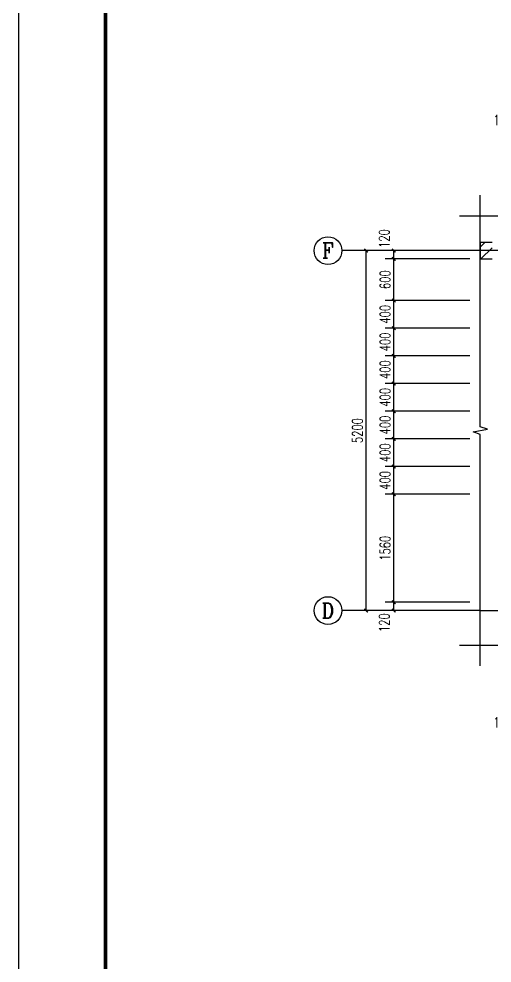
# Model space of a CAD drawing. Extents: x -216126 to 1846968, y -229642 to 543368.
# Drawn here: x 373449 to 380282, y 250004 to 263646 of the extents above; entities that cross this region are included whole.
import ezdxf
from ezdxf.enums import TextEntityAlignment as Align

# ---------------------------------------------------------------- set-up
doc = ezdxf.new("R2010")
doc.units = 0
doc.header["$LTSCALE"] = 1000
doc.header["$MEASUREMENT"] = 0
doc.linetypes.add('DOTE', pattern=[2.42, 2, -0.2, 0.02, -0.2])
doc.layers.get('Defpoints').update_dxf_attribs({"color": 250})
for name, color, linetype in [('AXIS', 171, 'Continuous'), ('AXIS_TEXT', 7, 'Continuous'), ('DIM_SYMB', 171, 'Continuous'), ('DOTE', 8, 'DOTE'), ('PUB_HATCH', 8, 'Continuous'), ('S_WALL', 9, 'Continuous'), ('TK', 4, 'Continuous'), ('WALL', 9, 'Continuous')]:
    doc.layers.add(name, color=color, linetype=linetype)
doc.styles.add('_TCH_AXIS', font='COMPLEX', dxfattribs={"bigfont": 'GBCBIG'})
doc.styles.add('_TCH_DIM_T3', font='SIMPLEX', dxfattribs={"width": 0.705882, "bigfont": 'GBCBIG'})
doc.styles.add('COMPLEX', font='COMPLEX')
doc.dimstyles.new('_TCH_ARCH&&50', dxfattribs={"dimtxt": 148.75, "dimasz": 50, "dimexe": 125, "dimexo": 150, "dimgap": 50, "dimtad": 1, "dimdec": 0, "dimzin": 0, "dimdsep": 46, "dimtxsty": '_TCH_DIM_T3', "dimblk": 'ARCHTICK', "dimcen": 0.09, "dimclrt": 7, "dimazin": 2, "dimtfac": 1, "dimtdec": 0, "dimtix": 1, "dimtmove": 2, "dimatfit": 3, "dimfxl": 0, "dimtolj": 1, "dimtzin": 0, "dimarcsym": 0})

# ---------------------------------------------------------------- blocks, each defined once
blk = doc.blocks.new('GeYuanFrame_44001478', base_point=(20.09, 4.53))
at = {"layer": 'TK'}
blk.add_lwpolyline([(20.09, 4.53), (20.09, 598.53), (861.09, 598.53), (861.09, 4.53)], close=True, dxfattribs=at)
at = {"layer": 'TK', "const_width": 1}
blk.add_lwpolyline([(45.09, 588.53), (851.09, 588.53), (851.09, 14.53), (45.09, 14.53)], close=True, dxfattribs=at)
blk = doc.blocks.new('_ArchTick')
at = {"color": 0, "linetype": 'ByBlock', "const_width": 0.4}
blk.add_lwpolyline([(-0.5, -0.5), (0.5, 0.5)], dxfattribs=at)
blk = doc.blocks.new('*D459')
at = {"layer": 'AXIS', "color": 0, "lineweight": -2}
for p, q in [((380612, 260948), (380612, 262173)), ((380612, 262048), (380732, 262048)), ((380732, 260948), (380732, 262173))]:
    blk.add_line(p, q, dxfattribs=at)
at = {"layer": 'Defpoints', "color": 0}
for p in [(380732, 262048), (380612, 260798), (380732, 260798)]:
    blk.add_point(p, dxfattribs=at)
at = {"layer": 'AXIS', "color": 0, "lineweight": -2, "xscale": 50, "yscale": 50, "zscale": 50, "rotation": 180}
blk.add_blockref('_ArchTick', (380612, 262048), dxfattribs=at)
at = {"layer": 'AXIS', "color": 0, "lineweight": -2, "xscale": 50, "yscale": 50, "zscale": 50}
blk.add_blockref('_ArchTick', (380732, 262048), dxfattribs=at)
at = {"layer": 'AXIS', "color": 7, "insert": (380437, 262185), "char_height": 148.8, "attachment_point": 5, "style": '_TCH_DIM_T3'}
blk.add_mtext('\\A1;120', dxfattribs=at)
blk = doc.blocks.new('_AXISO')
blk.add_circle((0, 0), 0.5)
at = {"layer": 'AXIS_TEXT', "style": 'COMPLEX', "width": 1.041667}
blk.add_attdef('A', text='', height=0.56, dxfattribs=at).set_placement((-0.25, -0.28), (0.25, -0.28), align=Align.FIT)
blk = doc.blocks.new('*D470')
at = {"layer": 'AXIS', "color": 0, "lineweight": -2}
for p, q in [((379962, 260298), (378337, 260298)), ((378462, 255098), (378462, 260298)), ((379962, 255098), (378337, 255098))]:
    blk.add_line(p, q, dxfattribs=at)
at = {"layer": 'Defpoints', "color": 0}
for p in [(378462, 260298), (380112, 260298), (380112, 255098)]:
    blk.add_point(p, dxfattribs=at)
at = {"layer": 'AXIS', "color": 0, "lineweight": -2, "xscale": 50, "yscale": 50, "zscale": 50}
for p, rotation in [((378462, 260298), 90), ((378462, 255098), 270)]:
    blk.add_blockref('_ArchTick', p, dxfattribs=dict(at, rotation=rotation))
at = {"layer": 'AXIS', "color": 7, "insert": (378337, 257698), "char_height": 148.8, "attachment_point": 5, "rotation": 90, "style": '_TCH_DIM_T3'}
blk.add_mtext('\\A1;5200', dxfattribs=at)
blk = doc.blocks.new('*D471')
at = {"layer": 'AXIS', "color": 0, "lineweight": -2}
for p, q in [((379962, 255218), (378737, 255218)), ((379962, 255098), (378737, 255098)), ((378862, 255098), (378862, 255218))]:
    blk.add_line(p, q, dxfattribs=at)
at = {"layer": 'Defpoints', "color": 0}
for p in [(378862, 255218), (380112, 255218), (380112, 255098)]:
    blk.add_point(p, dxfattribs=at)
at = {"layer": 'AXIS', "color": 0, "lineweight": -2, "xscale": 50, "yscale": 50, "zscale": 50}
for p, rotation in [((378862, 255218), 90), ((378862, 255098), 270)]:
    blk.add_blockref('_ArchTick', p, dxfattribs=dict(at, rotation=rotation))
at = {"layer": 'AXIS', "color": 7, "insert": (378724, 254923), "char_height": 148.8, "attachment_point": 5, "rotation": 90, "style": '_TCH_DIM_T3'}
blk.add_mtext('\\A1;120', dxfattribs=at)
blk = doc.blocks.new('*D472')
at = {"layer": 'AXIS', "color": 0, "lineweight": -2}
for p, q in [((379962, 256778), (378737, 256778)), ((378862, 255218), (378862, 256778)), ((379962, 255218), (378737, 255218))]:
    blk.add_line(p, q, dxfattribs=at)
at = {"layer": 'Defpoints', "color": 0}
for p in [(378862, 256778), (380112, 256778), (380112, 255218)]:
    blk.add_point(p, dxfattribs=at)
at = {"layer": 'AXIS', "color": 0, "lineweight": -2, "xscale": 50, "yscale": 50, "zscale": 50}
for p, rotation in [((378862, 256778), 90), ((378862, 255218), 270)]:
    blk.add_blockref('_ArchTick', p, dxfattribs=dict(at, rotation=rotation))
at = {"layer": 'AXIS', "color": 7, "insert": (378737, 255998), "char_height": 148.8, "attachment_point": 5, "rotation": 90, "style": '_TCH_DIM_T3'}
blk.add_mtext('\\A1;1560', dxfattribs=at)
blk = doc.blocks.new('*D473')
at = {"layer": 'AXIS', "color": 0, "lineweight": -2}
for p, q in [((379962, 257178), (378737, 257178)), ((378862, 256778), (378862, 257178)), ((379962, 256778), (378737, 256778))]:
    blk.add_line(p, q, dxfattribs=at)
at = {"layer": 'Defpoints', "color": 0}
for p in [(378862, 257178), (380112, 257178), (380112, 256778)]:
    blk.add_point(p, dxfattribs=at)
at = {"layer": 'AXIS', "color": 0, "lineweight": -2, "xscale": 50, "yscale": 50, "zscale": 50}
for p, rotation in [((378862, 257178), 90), ((378862, 256778), 270)]:
    blk.add_blockref('_ArchTick', p, dxfattribs=dict(at, rotation=rotation))
at = {"layer": 'AXIS', "color": 7, "insert": (378737, 256978), "char_height": 148.8, "attachment_point": 5, "rotation": 90, "style": '_TCH_DIM_T3'}
blk.add_mtext('\\A1;400', dxfattribs=at)
blk = doc.blocks.new('*D474')
at = {"layer": 'AXIS', "color": 0, "lineweight": -2}
for p, q in [((379962, 257578), (378737, 257578)), ((378862, 257178), (378862, 257578)), ((379962, 257178), (378737, 257178))]:
    blk.add_line(p, q, dxfattribs=at)
at = {"layer": 'Defpoints', "color": 0}
for p in [(378862, 257578), (380112, 257578), (380112, 257178)]:
    blk.add_point(p, dxfattribs=at)
at = {"layer": 'AXIS', "color": 0, "lineweight": -2, "xscale": 50, "yscale": 50, "zscale": 50}
for p, rotation in [((378862, 257578), 90), ((378862, 257178), 270)]:
    blk.add_blockref('_ArchTick', p, dxfattribs=dict(at, rotation=rotation))
at = {"layer": 'AXIS', "color": 7, "insert": (378737, 257378), "char_height": 148.8, "attachment_point": 5, "rotation": 90, "style": '_TCH_DIM_T3'}
blk.add_mtext('\\A1;400', dxfattribs=at)
blk = doc.blocks.new('*D475')
at = {"layer": 'AXIS', "color": 0, "lineweight": -2}
for p, q in [((379962, 257978), (378737, 257978)), ((378862, 257578), (378862, 257978)), ((379962, 257578), (378737, 257578))]:
    blk.add_line(p, q, dxfattribs=at)
at = {"layer": 'Defpoints', "color": 0}
for p in [(378862, 257978), (380112, 257978), (380112, 257578)]:
    blk.add_point(p, dxfattribs=at)
at = {"layer": 'AXIS', "color": 0, "lineweight": -2, "xscale": 50, "yscale": 50, "zscale": 50}
for p, rotation in [((378862, 257978), 90), ((378862, 257578), 270)]:
    blk.add_blockref('_ArchTick', p, dxfattribs=dict(at, rotation=rotation))
at = {"layer": 'AXIS', "color": 7, "insert": (378737, 257778), "char_height": 148.8, "attachment_point": 5, "rotation": 90, "style": '_TCH_DIM_T3'}
blk.add_mtext('\\A1;400', dxfattribs=at)
blk = doc.blocks.new('*D476')
at = {"layer": 'AXIS', "color": 0, "lineweight": -2}
for p, q in [((379962, 258378), (378737, 258378)), ((378862, 257978), (378862, 258378)), ((379962, 257978), (378737, 257978))]:
    blk.add_line(p, q, dxfattribs=at)
at = {"layer": 'Defpoints', "color": 0}
for p in [(378862, 258378), (380112, 258378), (380112, 257978)]:
    blk.add_point(p, dxfattribs=at)
at = {"layer": 'AXIS', "color": 0, "lineweight": -2, "xscale": 50, "yscale": 50, "zscale": 50}
for p, rotation in [((378862, 258378), 90), ((378862, 257978), 270)]:
    blk.add_blockref('_ArchTick', p, dxfattribs=dict(at, rotation=rotation))
at = {"layer": 'AXIS', "color": 7, "insert": (378737, 258178), "char_height": 148.8, "attachment_point": 5, "rotation": 90, "style": '_TCH_DIM_T3'}
blk.add_mtext('\\A1;400', dxfattribs=at)
blk = doc.blocks.new('*D477')
at = {"layer": 'AXIS', "color": 0, "lineweight": -2}
for p, q in [((379962, 258778), (378737, 258778)), ((378862, 258378), (378862, 258778)), ((379962, 258378), (378737, 258378))]:
    blk.add_line(p, q, dxfattribs=at)
at = {"layer": 'Defpoints', "color": 0}
for p in [(378862, 258778), (380112, 258778), (380112, 258378)]:
    blk.add_point(p, dxfattribs=at)
at = {"layer": 'AXIS', "color": 0, "lineweight": -2, "xscale": 50, "yscale": 50, "zscale": 50}
for p, rotation in [((378862, 258778), 90), ((378862, 258378), 270)]:
    blk.add_blockref('_ArchTick', p, dxfattribs=dict(at, rotation=rotation))
at = {"layer": 'AXIS', "color": 7, "insert": (378737, 258578), "char_height": 148.8, "attachment_point": 5, "rotation": 90, "style": '_TCH_DIM_T3'}
blk.add_mtext('\\A1;400', dxfattribs=at)
blk = doc.blocks.new('*D478')
at = {"layer": 'AXIS', "color": 0, "lineweight": -2}
for p, q in [((379962, 259178), (378737, 259178)), ((378862, 258778), (378862, 259178)), ((379962, 258778), (378737, 258778))]:
    blk.add_line(p, q, dxfattribs=at)
at = {"layer": 'Defpoints', "color": 0}
for p in [(378862, 259178), (380112, 259178), (380112, 258778)]:
    blk.add_point(p, dxfattribs=at)
at = {"layer": 'AXIS', "color": 0, "lineweight": -2, "xscale": 50, "yscale": 50, "zscale": 50}
for p, rotation in [((378862, 259178), 90), ((378862, 258778), 270)]:
    blk.add_blockref('_ArchTick', p, dxfattribs=dict(at, rotation=rotation))
at = {"layer": 'AXIS', "color": 7, "insert": (378737, 258978), "char_height": 148.8, "attachment_point": 5, "rotation": 90, "style": '_TCH_DIM_T3'}
blk.add_mtext('\\A1;400', dxfattribs=at)
blk = doc.blocks.new('*D479')
at = {"layer": 'AXIS', "color": 0, "lineweight": -2}
for p, q in [((379962, 259578), (378737, 259578)), ((378862, 259178), (378862, 259578)), ((379962, 259178), (378737, 259178))]:
    blk.add_line(p, q, dxfattribs=at)
at = {"layer": 'Defpoints', "color": 0}
for p in [(378862, 259578), (380112, 259578), (380112, 259178)]:
    blk.add_point(p, dxfattribs=at)
at = {"layer": 'AXIS', "color": 0, "lineweight": -2, "xscale": 50, "yscale": 50, "zscale": 50}
for p, rotation in [((378862, 259578), 90), ((378862, 259178), 270)]:
    blk.add_blockref('_ArchTick', p, dxfattribs=dict(at, rotation=rotation))
at = {"layer": 'AXIS', "color": 7, "insert": (378737, 259378), "char_height": 148.8, "attachment_point": 5, "rotation": 90, "style": '_TCH_DIM_T3'}
blk.add_mtext('\\A1;400', dxfattribs=at)
blk = doc.blocks.new('*D480')
at = {"layer": 'AXIS', "color": 0, "lineweight": -2}
for p, q in [((379962, 260178), (378737, 260178)), ((378862, 259578), (378862, 260178)), ((379962, 259578), (378737, 259578))]:
    blk.add_line(p, q, dxfattribs=at)
at = {"layer": 'Defpoints', "color": 0}
for p in [(378862, 260178), (380112, 260178), (380112, 259578)]:
    blk.add_point(p, dxfattribs=at)
at = {"layer": 'AXIS', "color": 0, "lineweight": -2, "xscale": 50, "yscale": 50, "zscale": 50}
for p, rotation in [((378862, 260178), 90), ((378862, 259578), 270)]:
    blk.add_blockref('_ArchTick', p, dxfattribs=dict(at, rotation=rotation))
at = {"layer": 'AXIS', "color": 7, "insert": (378737, 259878), "char_height": 148.8, "attachment_point": 5, "rotation": 90, "style": '_TCH_DIM_T3'}
blk.add_mtext('\\A1;600', dxfattribs=at)
blk = doc.blocks.new('*D481')
at = {"layer": 'AXIS', "color": 0, "lineweight": -2}
for p, q in [((379962, 260298), (378737, 260298)), ((378862, 260178), (378862, 260298)), ((379962, 260178), (378737, 260178))]:
    blk.add_line(p, q, dxfattribs=at)
at = {"layer": 'Defpoints', "color": 0}
for p in [(378862, 260298), (380112, 260298), (380112, 260178)]:
    blk.add_point(p, dxfattribs=at)
at = {"layer": 'AXIS', "color": 0, "lineweight": -2, "xscale": 50, "yscale": 50, "zscale": 50}
for p, rotation in [((378862, 260298), 90), ((378862, 260178), 270)]:
    blk.add_blockref('_ArchTick', p, dxfattribs=dict(at, rotation=rotation))
at = {"layer": 'AXIS', "color": 7, "insert": (378724, 260473), "char_height": 148.8, "attachment_point": 5, "rotation": 90, "style": '_TCH_DIM_T3'}
blk.add_mtext('\\A1;120', dxfattribs=at)
blk = doc.blocks.new('*D493')
at = {"layer": 'AXIS', "color": 0, "lineweight": -2}
for p, q in [((380612, 254448), (380612, 253223)), ((380732, 254448), (380732, 253223)), ((380612, 253348), (380732, 253348))]:
    blk.add_line(p, q, dxfattribs=at)
at = {"layer": 'Defpoints', "color": 0}
for p in [(380612, 254598), (380732, 254598), (380732, 253348)]:
    blk.add_point(p, dxfattribs=at)
at = {"layer": 'AXIS', "color": 0, "lineweight": -2, "xscale": 50, "yscale": 50, "zscale": 50, "rotation": 180}
blk.add_blockref('_ArchTick', (380612, 253348), dxfattribs=at)
at = {"layer": 'AXIS', "color": 0, "lineweight": -2, "xscale": 50, "yscale": 50, "zscale": 50}
blk.add_blockref('_ArchTick', (380732, 253348), dxfattribs=at)
at = {"layer": 'AXIS', "color": 7, "insert": (380437, 253485), "char_height": 148.8, "attachment_point": 5, "style": '_TCH_DIM_T3'}
blk.add_mtext('\\A1;120', dxfattribs=at)

msp = doc.modelspace()

# ---------------------------------------------------------------- hatches: boundary and pattern name
at = {"layer": 'PUB_HATCH'}
h = msp.add_hatch(dxfattribs=at)
h.set_pattern_fill('普通砖', color=256, scale=50, style=0)
h.set_pattern_definition([(45, (0, 89.76), (-88.388383, 88.388383), [])])
h.paths.add_polyline_path([(380281.5, 260177.9), (380281.5, 260417.9), (380111.5, 260417.9), (380111.5, 260177.9)])

# ---------------------------------------------------------------- linework, layer by layer
at = {"layer": 'AXIS'}
for p, q in [((380111.5, 260297.9), (378111.5, 260297.9)), ((380111.5, 255097.9), (378111.5, 255097.9))]:
    msp.add_line(p, q, dxfattribs=at)
at = {"layer": 'DIM_SYMB'}
for points in [[(380111.5, 254297.9), (380111.5, 257641.6), (380006.5, 257679.9), (380216.5, 257716.9), (380111.5, 257754.1), (380111.5, 261097.9)], [(390739.5, 260797.9), (385331.8, 260797.9), (385293.5, 260692.9), (385256.5, 260902.9), (385219.3, 260797.9), (379811.5, 260797.9)], [(379811.5, 254597.9), (385215.8, 254597.9), (385254, 254702.9), (385291, 254492.9), (385328.3, 254597.9), (390732.5, 254597.9)]]:
    msp.add_lwpolyline(points, dxfattribs=at)
at = {"layer": 'DOTE'}
for p, q in [((386811.5, 260297.9), (380111.5, 260297.9)), ((380111.5, 255097.9), (390411.5, 255097.9))]:
    msp.add_line(p, q, dxfattribs=at)
at = {"layer": 'WALL'}
for p, q in [((380111.5, 260417.9), (380281.5, 260417.9)), ((380111.5, 260417.9), (380111.5, 260177.9)), ((380111.5, 260177.9), (380281.5, 260177.9))]:
    msp.add_line(p, q, dxfattribs=at)

# ---------------------------------------------------------------- block references
at = {"layer": 'AXIS'}
ref = msp.add_blockref('_AXISO', (377911.5, 260297.9), dxfattribs=dict(at, xscale=400, yscale=400, zscale=400))
ref.add_attrib('A', 'F', dxfattribs={"layer": 'AXIS_TEXT', "height": 222.7, "style": '_TCH_AXIS'}).set_placement((377826.7, 260186.5), (377996.3, 260186.5), align=Align.FIT)
ref = msp.add_blockref('_AXISO', (377911.5, 255097.9), dxfattribs=dict(at, xscale=400, yscale=400, zscale=400))
ref.add_attrib('A', 'D', dxfattribs={"layer": 'AXIS_TEXT', "height": 217.6, "style": '_TCH_AXIS'}).set_placement((377823.4, 254989.1), (377999.6, 254989.1), align=Align.FIT)
at = {"layer": 'S_WALL', "xscale": 50, "yscale": 50, "zscale": 50}
msp.add_blockref('GeYuanFrame_44001478', (373449.5, 236363.4), dxfattribs=at)

# ---------------------------------------------------------------- dimensions: what is measured, and where the dimension line sits
at = {"layer": 'AXIS'}
for base, p1, p2, angle, picture, middle in [((380731.5, 262047.9), (380611.5, 260797.9), (380731.5, 260797.9), 0, '*D459', (380436.5, 262185.4)), ((378861.5, 260297.9), (380111.5, 260177.9), (380111.5, 260297.9), 90, '*D481', (378724, 260472.9)), ((378861.5, 255217.9), (380111.5, 255097.9), (380111.5, 255217.9), 90, '*D471', (378724, 254922.9)), ((380731.5, 253347.9), (380611.5, 254597.9), (380731.5, 254597.9), 0, '*D493', (380436.5, 253485.4))]:
    dim = msp.add_linear_dim(base=base, p1=p1, p2=p2, angle=angle, dimstyle='_TCH_ARCH&&50', dxfattribs=at)
    dim.commit()
    dim.dimension.update_dxf_attribs({"geometry": picture, "text_midpoint": middle, "dimtype": 161})
for p1, p2, distance, picture, middle in [((380111.5, 255097.9), (380111.5, 260297.9), 1650, '*D470', (378337.1, 257697.9)), ((380111.5, 259577.9), (380111.5, 260177.9), 1250, '*D480', (378737.1, 259877.9)), ((380111.5, 259177.9), (380111.5, 259577.9), 1250, '*D479', (378737.1, 259377.9)), ((380111.5, 258777.9), (380111.5, 259177.9), 1250, '*D478', (378737.1, 258977.9)), ((380111.5, 258377.9), (380111.5, 258777.9), 1250, '*D477', (378737.1, 258577.9)), ((380111.5, 257977.9), (380111.5, 258377.9), 1250, '*D476', (378737.1, 258177.9)), ((380111.5, 257577.9), (380111.5, 257977.9), 1250, '*D475', (378737.1, 257777.9)), ((380111.5, 257177.9), (380111.5, 257577.9), 1250, '*D474', (378737.1, 257377.9)), ((380111.5, 256777.9), (380111.5, 257177.9), 1250, '*D473', (378737.1, 256977.9)), ((380111.5, 255217.9), (380111.5, 256777.9), 1250, '*D472', (378737.1, 255997.9))]:
    dim = msp.add_aligned_dim(p1=p1, p2=p2, distance=distance, dimstyle='_TCH_ARCH&&50', dxfattribs=at)
    dim.commit()
    dim.dimension.update_dxf_attribs({"geometry": picture, "text_midpoint": middle})

doc.saveas('drawing.dxf')
